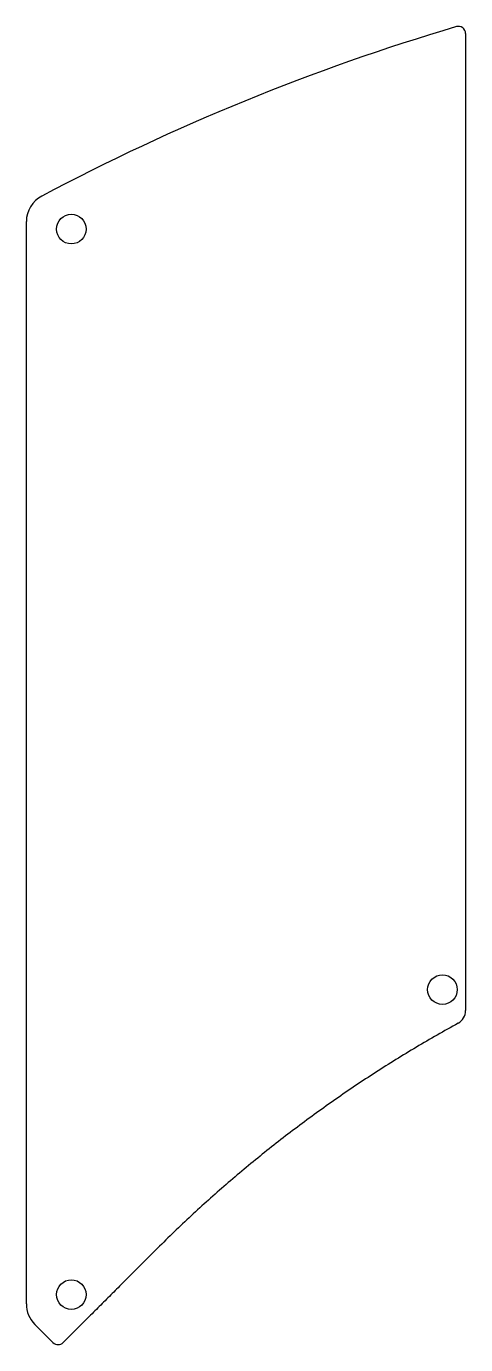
# Model space of a CAD drawing. Header units: millimetres. Extents: x -74.2 to -43.9, y 58.8 to 149.9.
import ezdxf

# ---------------------------------------------------------------- set-up
doc = ezdxf.new("R2010")
doc.units = ezdxf.units.MM
doc.header["$MEASUREMENT"] = 0
doc.layers.add('no kerf$Guard', color=18, linetype='Continuous', true_color=0x000000)

msp = doc.modelspace()

# ---------------------------------------------------------------- linework, layer by layer
at = {"layer": 'no kerf$Guard'}
for p, q in [((-74.229, 104.884), (-74.229, 136.407)), ((-74.229, 61.587), (-74.229, 95.784))]:
    msp.add_line(p, q, dxfattribs=at)
for points in [[(-43.862, 149.403), (-43.862, 146.119)], [(-43.862, 146.119), (-43.862, 81.863)], [(-74.229, 95.784), (-74.229, 104.884)], [(-72.39, 58.92), (-73.643, 60.173)]]:
    msp.add_lwpolyline(points, dxfattribs=at)
for centre in [(-71.12, 135.89), (-45.466, 83.312), (-71.12, 62.23)]:
    msp.add_circle(centre, 1.025, dxfattribs=at)
for centre, radius, start, end in [((0, 0), 156.35, 106.53785, 117.90165), ((-44.363, 149.403), 0.5, 0, 106.53763), ((-72.229, 136.407), 2, 117.90165, 180), ((-44.862, 81.863), 1, 298.72362, 0), ((-72.229, 61.587), 2, 180, 225), ((-72.037, 59.273), 0.5, 225, 315)]:
    msp.add_arc(centre, radius, start, end, dxfattribs=at)
msp.add_rational_spline([(-44.382, 80.986), (-55.963, 74.64), (-65.301, 65.301)], [1.02660838015, 1.03465193754, 1.06408245454], degree=2, dxfattribs=at)
msp.add_open_spline([(-65.301, 65.301), (-68.492, 62.11), (-71.683, 58.92)], degree=2, dxfattribs=at)

doc.saveas('drawing.dxf')
